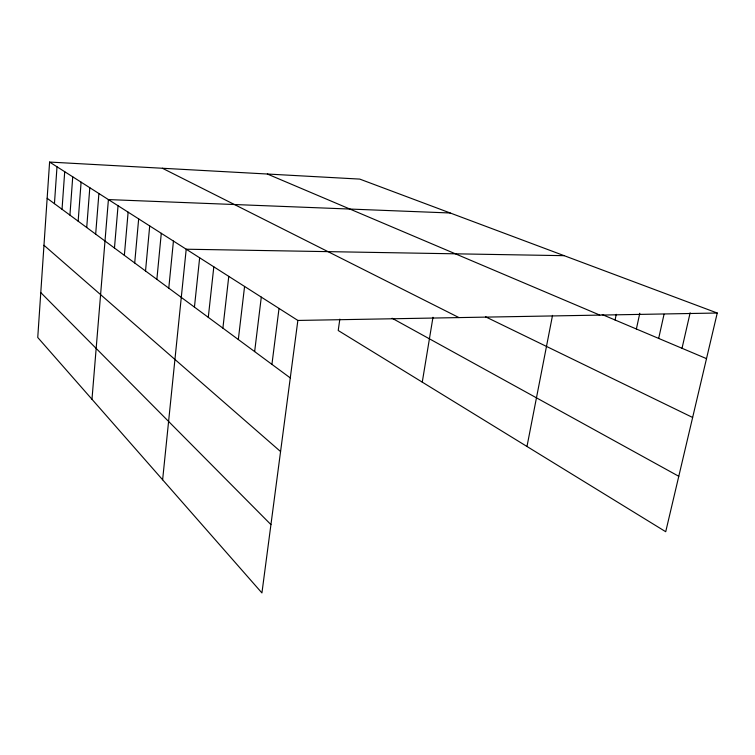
<?xml version="1.0" encoding="UTF-8"?>
<svg xmlns="http://www.w3.org/2000/svg" width="755" height="755" viewBox="0 0 755 755"><rect width="100%" height="100%" fill="white"/><g stroke="black" fill="none" stroke-linecap="round" stroke-linejoin="round"><path stroke-width="1.13" d="M49.594 162.061L37.75 337.485L261.928 592.939L297.857 320.441L49.594 162.061L359.757 179.095L717.25 313.023L665.721 531.718L338.221 330.511L339.835 319.12M54.445 203.671L57.002 166.789M62.033 209.277L64.713 171.706M69.932 215.109L72.735 176.821M78.152 221.187L81.096 182.153M86.721 227.519L89.807 187.721M95.668 234.126L98.905 193.525M91.978 399.272L108.409 199.584L450.225 212.986M114.467 248.018L118.054 205.728M124.358 255.322L128.123 212.155M134.701 262.966L138.665 218.884M145.526 270.969L149.707 225.924M156.87 279.35L161.287 233.314M168.78 288.146L173.433 241.062M162.627 479.784L186.211 249.216L564.164 255.671M194.441 307.106L199.65 257.795M208.286 317.345L213.816 266.826M222.895 328.132L228.774 276.368M238.325 339.533L244.573 286.447M254.643 351.594L261.296 297.111M271.932 364.363L279.029 308.427M422.262 382.143L432.983 317.27M526.981 446.479L552.528 315.382M615.07 319.997L616.269 314.325M636.38 329.001L639.796 313.231M658.671 338.419L664.041 314.269M682.02 348.291L690.145 312.806M297.857 320.441L717.25 313.023M602.197 314.552L706.501 358.634M267.336 174.018L599.81 315.099M485.541 316.798L692.637 417.468M162.4 168.252L458.964 317.591M392.109 318.251L678.783 476.292M47.15 198.282L290.279 377.925M43.969 245.271L280.567 451.556M40.779 292.591L270.941 524.612"/></g></svg>
